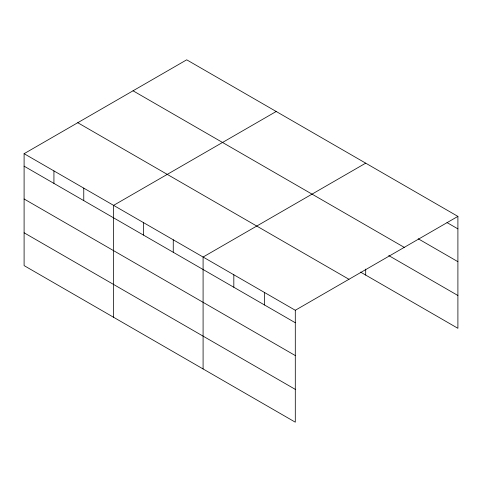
<?xml version="1.0" encoding="UTF-8"?>
<svg xmlns="http://www.w3.org/2000/svg" width="482" height="482" viewBox="0 0 482 482"><rect width="100%" height="100%" fill="white"/><g stroke="black" fill="none" stroke-linecap="round" stroke-linejoin="round"><path stroke-width="0.72" d="M295.297 355.565L295.297 310.269L24.1 153.692L24.1 265.612L295.297 422.184L295.297 355.565L24.1 198.988M360.506 272.077L457.9 328.308L457.9 216.388L186.703 59.816L24.1 153.692M276.198 111.487L113.595 205.362L113.595 317.283M365.693 163.157L203.091 257.033L203.091 368.947M295.297 310.269L457.9 216.388M447.013 222.588L457.9 228.872M418.201 238.765L457.9 261.684M133.044 90.797L404.241 247.368M388.745 255.568L457.9 295.496M77.759 122.711L348.956 279.289M24.1 166.176L295.297 322.747M24.1 232.794L295.297 389.372M365.693 269.107L365.693 275.071M264.564 292.52L264.564 305.004M233.824 274.776L233.824 287.26M173.261 239.807L173.261 252.291M143.425 222.588L143.425 235.065M83.766 188.137L83.766 200.62M53.93 170.917L53.93 183.395"/></g></svg>
